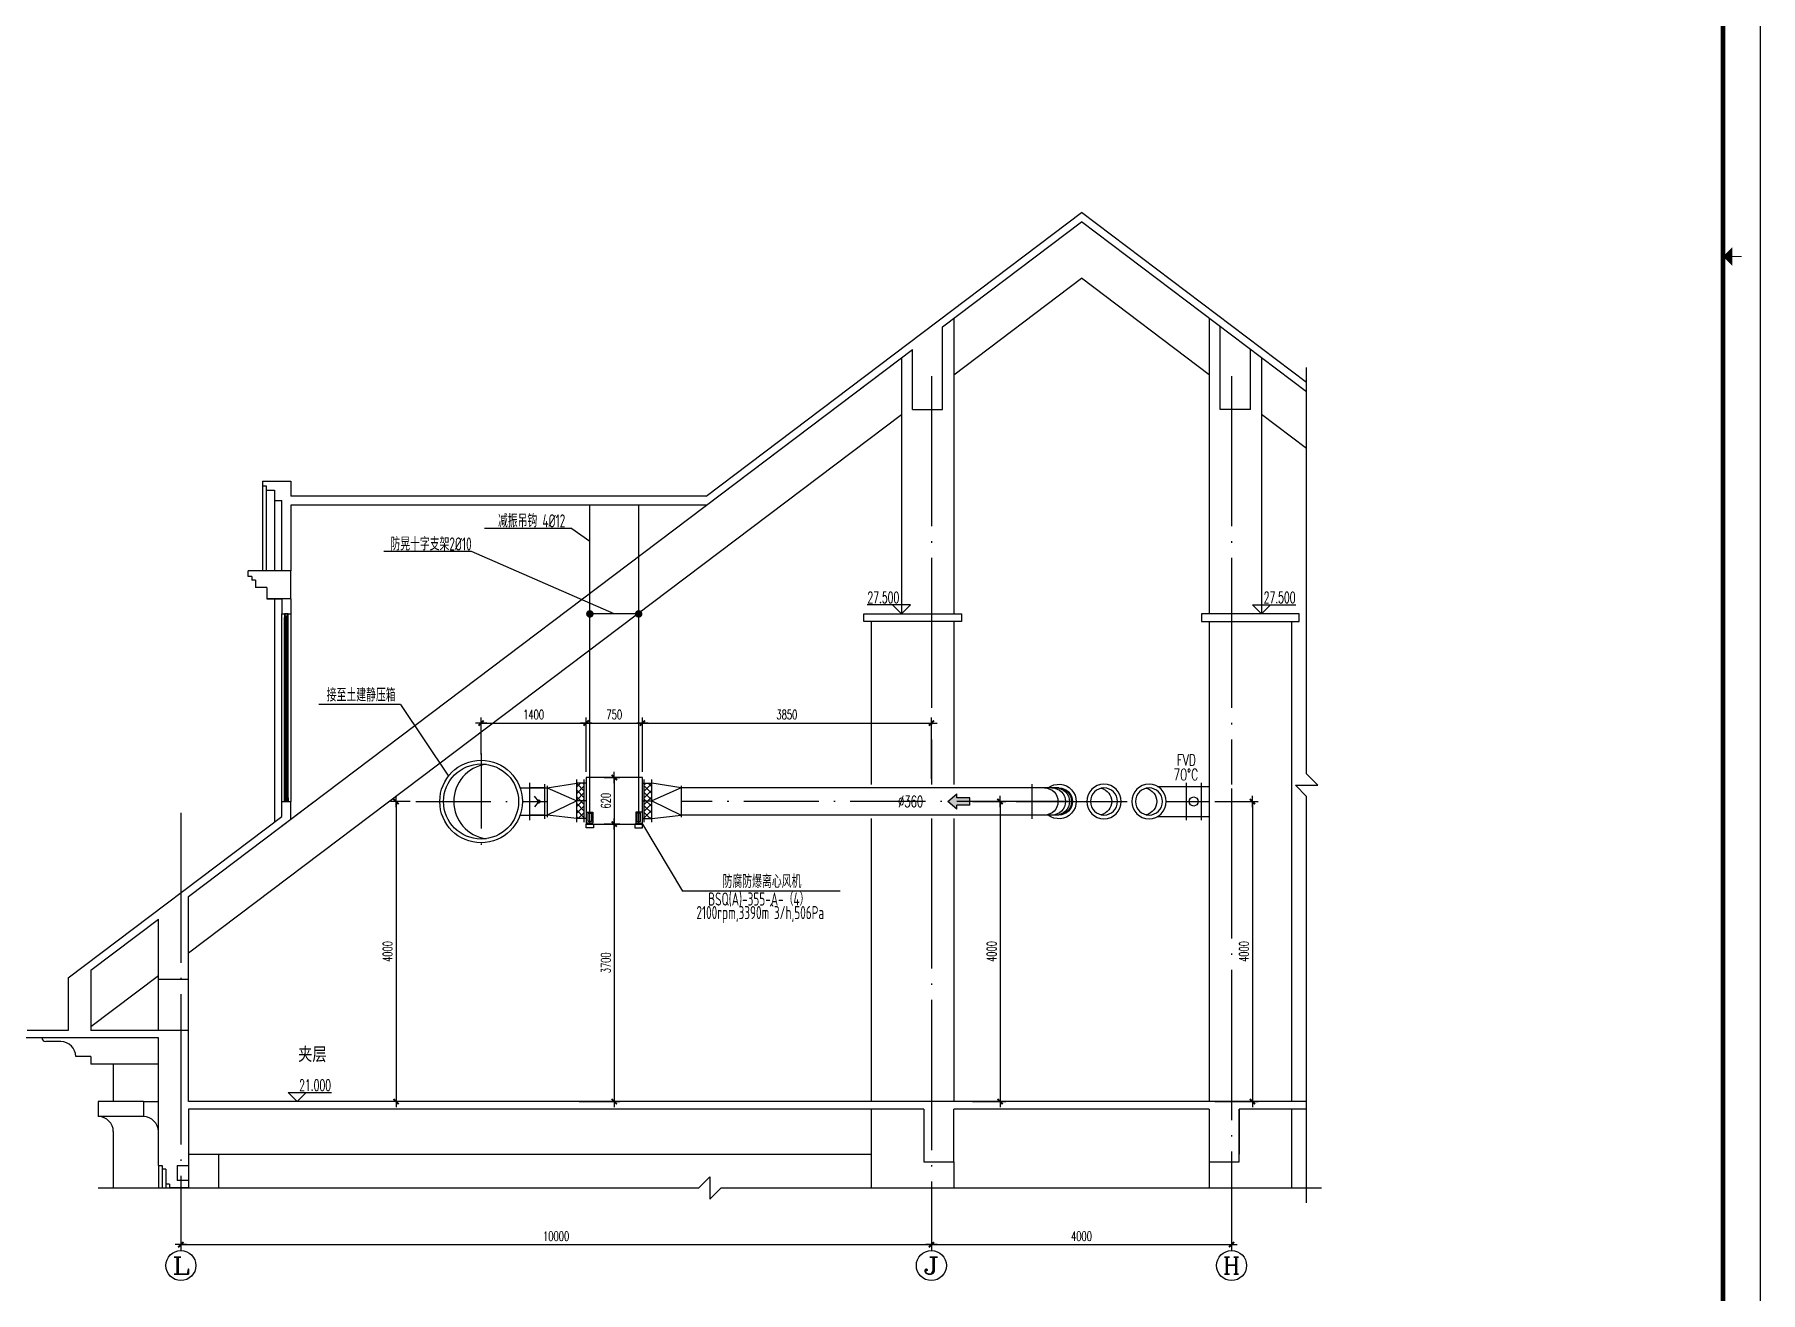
# Model space of a CAD drawing. Extents: x -345393 to -54719, y 203828 to 476815.
# Drawn here: x -127972 to -104975, y 221041 to 237806 of the extents above; entities that cross this region are included whole.
import ezdxf
from ezdxf.enums import TextEntityAlignment as Align

# ---------------------------------------------------------------- set-up
doc = ezdxf.new("R2010")
doc.units = 0
doc.header["$LTSCALE"] = 1000
doc.header["$MEASUREMENT"] = 0
doc.linetypes.add('CHENG_DOTE', pattern=[1.42, 1, -0.2, 0.02, -0.2])
doc.linetypes.add('DOTE', pattern=[2.42, 2, -0.2, 0.02, -0.2])
doc.layers.get('0').update_dxf_attribs({"color": 252, "linetype": 'CONTINUOUS'})
doc.layers.get('Defpoints').update_dxf_attribs({"color": 252, "linetype": 'CONTINUOUS'})
for name, color, linetype in [('A-卫生间', 252, 'CONTINUOUS'), ('A-墙线', 252, 'CONTINUOUS'), ('A-立面看线', 252, 'CONTINUOUS'), ('A-装饰构件', 252, 'CONTINUOUS'), ('AXIS', 252, 'CONTINUOUS'), ('AXIS_TEXT', 252, 'CONTINUOUS'), ('DOTE', 250, 'DOTE'), ('WALL', 252, 'CONTINUOUS'), ('WINDOW', 252, 'CONTINUOUS'), ('图框', 252, 'CONTINUOUS'), ('暖通-风-土建井道', 75, 'CONTINUOUS'), ('暖通-风-标注', 160, 'CONTINUOUS'), ('暖通-风-法兰', 2, 'CONTINUOUS'), ('暖通-风-管径', 201, 'CONTINUOUS'), ('暖通-风-设备', 40, 'CONTINUOUS'), ('暖通-风-说明', 3, 'CONTINUOUS'), ('暖通-风-轴线', 5, 'CHENG_DOTE'), ('暖通-风-阀门', 7, 'CONTINUOUS'), ('暖通-风-风管', 4, 'CONTINUOUS'), ('门窗', 252, 'CONTINUOUS')]:
    doc.layers.add(name, color=color, linetype=linetype)
doc.styles.add('_TCH_AXIS', font='COMPLEX', dxfattribs={"bigfont": 'GBCBIG'})
doc.styles.add('COMPLEX', font='COMPLEX')
doc.styles.add('HT', font='simhei.ttf')
doc.styles.add('HZ-ZGBZ', font='romanc.shx', dxfattribs={"width": 0.65, "bigfont": '0hztxt.shx'})
doc.styles.add('NT3', font='romans.shx', dxfattribs={"width": 0.65, "bigfont": 'hztxt.shx'})
doc.styles.add('NT4', font='tssdeng.shx', dxfattribs={"width": 0.65, "bigfont": 'tssdchn.shx'})
doc.dimstyles.new('暖-标注50', dxfattribs={"dimscale": 0.5, "dimtxt": 250, "dimasz": 1, "dimexe": 150, "dimexo": 150, "dimgap": 100, "dimtad": 1, "dimdec": 0, "dimdsep": 46, "dimtxsty": 'HZ-ZGBZ', "dimblk": '_DIMX', "dimcen": 0.09, "dimclrt": 7, "dimadec": 0, "dimazin": 0, "dimtfac": 1, "dimtdec": 0, "dimtix": 1, "dimtmove": 2, "dimatfit": 3, "dimldrblk": '_DIMX', "dimfxl": 0, "dimtolj": 1, "dimtzin": 0, "dimarcsym": 0})

# ---------------------------------------------------------------- blocks, each defined once
blk = doc.blocks.new('_DIMX')
blk.add_line((-150, 0), (150, 0))
at = {"const_width": 50}
blk.add_lwpolyline([(-70, -70), (70, 70)], dxfattribs=at)
blk = doc.blocks.new('*D544')
at = {"layer": 'Defpoints', "color": 0}
for p in [(-126022, 222435), (-116022, 222435), (-116022, 221679)]:
    blk.add_point(p, dxfattribs=at)
at = {"layer": '暖通-风-标注', "color": 0, "lineweight": -2}
for p, q in [((-126022, 222360), (-126022, 221604)), ((-116022, 222360), (-116022, 221604)), ((-126022, 221679), (-116023, 221679))]:
    blk.add_line(p, q, dxfattribs=at)
at = {"layer": '暖通-风-标注', "color": 0, "lineweight": -2, "xscale": 0.5, "yscale": 0.5, "zscale": 0.5, "rotation": 180}
blk.add_blockref('_DIMX', (-126022, 221679), dxfattribs=at)
at = {"layer": '暖通-风-标注', "color": 0, "lineweight": -2, "xscale": 0.5, "yscale": 0.5, "zscale": 0.5}
blk.add_blockref('_DIMX', (-116022, 221679), dxfattribs=at)
at = {"layer": '暖通-风-标注', "color": 7, "insert": (-121022, 221792), "char_height": 125, "attachment_point": 5, "style": 'HZ-ZGBZ'}
blk.add_mtext('\\A1;10000', dxfattribs=at)
blk = doc.blocks.new('*D545')
at = {"layer": 'Defpoints', "color": 0}
for p in [(-116022, 222435), (-112022, 222435), (-112022, 221679)]:
    blk.add_point(p, dxfattribs=at)
at = {"layer": '暖通-风-标注', "color": 0, "lineweight": -2}
for p, q in [((-116022, 222360), (-116022, 221604)), ((-112022, 222360), (-112022, 221604)), ((-116022, 221679), (-112023, 221679))]:
    blk.add_line(p, q, dxfattribs=at)
at = {"layer": '暖通-风-标注', "color": 0, "lineweight": -2, "xscale": 0.5, "yscale": 0.5, "zscale": 0.5, "rotation": 180}
blk.add_blockref('_DIMX', (-116022, 221679), dxfattribs=at)
at = {"layer": '暖通-风-标注', "color": 0, "lineweight": -2, "xscale": 0.5, "yscale": 0.5, "zscale": 0.5}
blk.add_blockref('_DIMX', (-112022, 221679), dxfattribs=at)
at = {"layer": '暖通-风-标注', "color": 7, "insert": (-114022, 221792), "char_height": 125, "attachment_point": 5, "style": 'HZ-ZGBZ'}
blk.add_mtext('\\A1;4000', dxfattribs=at)
blk = doc.blocks.new('JIANTOU')
blk.add_hatch(color=256).paths.add_polyline_path([(801, 325), (801, 650), (0, 0), (801, -650), (801, -325), (1927, -325), (1927, 325)])
for p, q in [((801, 650), (0, 0)), ((0, 0), (801, -650)), ((801, 650), (801, 325)), ((1927, 325), (801, 325)), ((1927, 325), (1927, -325)), ((1927, -325), (801, -325)), ((801, -325), (801, -650))]:
    blk.add_line(p, q)
blk = doc.blocks.new('*D546')
at = {"layer": 'Defpoints', "color": 0}
for p in [(-115551, 227585), (-115551, 223585), (-115107, 223585)]:
    blk.add_point(p, dxfattribs=at)
at = {"layer": '暖通-风-标注', "color": 0, "lineweight": -2}
for p, q in [((-115476, 227585), (-115032, 227585)), ((-115107, 227584), (-115107, 223585)), ((-115476, 223585), (-115032, 223585))]:
    blk.add_line(p, q, dxfattribs=at)
at = {"layer": '暖通-风-标注', "color": 0, "lineweight": -2, "xscale": 0.5, "yscale": 0.5, "zscale": 0.5}
for p, rotation in [((-115107, 227585), 90), ((-115107, 223585), 270)]:
    blk.add_blockref('_DIMX', p, dxfattribs=dict(at, rotation=rotation))
at = {"layer": '暖通-风-标注', "color": 7, "insert": (-115219, 225585), "char_height": 125, "attachment_point": 5, "rotation": 90, "style": 'HZ-ZGBZ'}
blk.add_mtext('\\A1;4000', dxfattribs=at)
blk = doc.blocks.new('A$C36535B0F')
at = {"layer": '暖通-风-法兰'}
blk.add_circle((0, 0), 230, dxfattribs=at)
blk.add_arc((77, 0), 180, 102.2724, 257.7276, dxfattribs=at)
at = {"layer": '暖通-风-风管'}
blk.add_circle((0, 0), 180, dxfattribs=at)
blk = doc.blocks.new('*U539', base_point=(575881, 135884))
for p, q in [((575781, 136064), (575781, 135704)), ((575781, 136064), (575981, 136064)), ((575861, 135884), (575917, 135956)), ((575981, 136064), (575981, 135704)), ((575781, 135704), (575981, 135704)), ((575861, 135884), (575917, 135812))]:
    blk.add_line(p, q)
at = {"layer": '暖通-风-法兰'}
for p, q in [((575781, 136114), (575781, 135654)), ((575981, 136114), (575981, 135654))]:
    blk.add_line(p, q, dxfattribs=at)
blk = doc.blocks.new('*U540', base_point=(575881, 135884))
at = {"layer": '暖通-风-阀门', "const_width": 27.2}
blk.add_lwpolyline([(575887, 135884, 1), (575914, 135884, 1)], format="xyb", close=True, dxfattribs=at)
at = {"layer": '暖通-风-阀门', "rotation": 180}
blk.add_blockref('*U539', (575881, 135884), dxfattribs=at)
blk = doc.blocks.new('A$C22982464')
at = {"layer": '暖通-风-法兰'}
blk.add_line((0, 230), (0, -230), dxfattribs=at)
blk.add_arc((-360, 0), 230, 51.5, 308.5, dxfattribs=at)
at = {"layer": '暖通-风-轴线'}
blk.add_line((-540, 0), (0, 0), dxfattribs=at)
at = {"layer": '暖通-风-风管'}
for p, q in [((-360, 180), (0, 180)), ((-360, -180), (0, -180))]:
    blk.add_line(p, q, dxfattribs=at)
blk.add_arc((-360, 0), 180, 90, 270, dxfattribs=at)
at = {"layer": '暖通-风-风管', "color": 95}
for centre in [(-348, 0), (-321, 0), (-267, 0), (-167, 0)]:
    blk.add_arc(centre, 180, 90, 270, dxfattribs=at)
blk = doc.blocks.new('*U541', base_point=(584559, 134684))
for p, q in [((584459, 134884), (584659, 134884)), ((584459, 134884), (584459, 134484)), ((584659, 134884), (584659, 134484)), ((584459, 134684), (584659, 134684)), ((584459, 134484), (584659, 134484))]:
    blk.add_line(p, q)
at = {"layer": '暖通-风-法兰'}
for p, q in [((584459, 134934), (584459, 134434)), ((584659, 134934), (584659, 134434))]:
    blk.add_line(p, q, dxfattribs=at)
blk = doc.blocks.new('*U542', base_point=(584559, 134684))
at = {"layer": '暖通-风-阀门'}
blk.add_circle((584559, 134684), 60, dxfattribs=at)
blk.add_blockref('*U541', (584559, 134684), dxfattribs=at)
blk = doc.blocks.new('*D547')
at = {"layer": 'Defpoints', "color": 0}
for p in [(-112322, 227585), (-112322, 223585), (-111744, 223585)]:
    blk.add_point(p, dxfattribs=at)
at = {"layer": '暖通-风-标注', "color": 0, "lineweight": -2}
for p, q in [((-112247, 227585), (-111669, 227585)), ((-111744, 227584), (-111744, 223585)), ((-112247, 223585), (-111669, 223585))]:
    blk.add_line(p, q, dxfattribs=at)
at = {"layer": '暖通-风-标注', "color": 0, "lineweight": -2, "xscale": 0.5, "yscale": 0.5, "zscale": 0.5}
for p, rotation in [((-111744, 227585), 90), ((-111744, 223585), 270)]:
    blk.add_blockref('_DIMX', p, dxfattribs=dict(at, rotation=rotation))
at = {"layer": '暖通-风-标注', "color": 7, "insert": (-111857, 225585), "char_height": 125, "attachment_point": 5, "rotation": 90, "style": 'HZ-ZGBZ'}
blk.add_mtext('\\A1;4000', dxfattribs=at)
blk = doc.blocks.new('*D548')
at = {"layer": 'Defpoints', "color": 0}
for p in [(-122893, 227585), (-123154, 223585), (-122699, 223585)]:
    blk.add_point(p, dxfattribs=at)
at = {"layer": '暖通-风-标注', "color": 0, "lineweight": -2}
for p, q in [((-122968, 227585), (-123229, 227585)), ((-123154, 227584), (-123154, 223585)), ((-122774, 223585), (-123229, 223585))]:
    blk.add_line(p, q, dxfattribs=at)
at = {"layer": '暖通-风-标注', "color": 0, "lineweight": -2, "xscale": 0.5, "yscale": 0.5, "zscale": 0.5}
for p, rotation in [((-123154, 227585), 90), ((-123154, 223585), 270)]:
    blk.add_blockref('_DIMX', p, dxfattribs=dict(at, rotation=rotation))
at = {"layer": '暖通-风-标注', "color": 7, "insert": (-123267, 225585), "char_height": 125, "attachment_point": 5, "rotation": 90, "style": 'HZ-ZGBZ'}
blk.add_mtext('\\A1;4000', dxfattribs=at)
blk = doc.blocks.new('_AXISO')
blk.add_circle((0, 0), 0.5)
at = {"layer": 'AXIS_TEXT', "style": 'COMPLEX', "width": 1.041667}
blk.add_attdef('A', text='', height=0.56, dxfattribs=at).set_placement((-0.25, -0.28), (0.25, -0.28), align=Align.FIT)
blk = doc.blocks.new('*D643')
at = {"layer": 'Defpoints', "color": 0}
for p in [(-120622, 228630), (-122022, 228135), (-120622, 227905)]:
    blk.add_point(p, dxfattribs=at)
at = {"layer": '暖通-风-标注', "color": 0, "linetype": 'Continuous', "lineweight": -2}
for p, q in [((-122022, 228210), (-122022, 228705)), ((-122022, 228630), (-120623, 228630)), ((-120622, 227980), (-120622, 228705))]:
    blk.add_line(p, q, dxfattribs=at)
at = {"layer": '暖通-风-标注', "color": 0, "lineweight": -2, "xscale": 0.5, "yscale": 0.5, "zscale": 0.5, "rotation": 180}
blk.add_blockref('_DIMX', (-122022, 228630), dxfattribs=at)
at = {"layer": '暖通-风-标注', "color": 0, "lineweight": -2, "xscale": 0.5, "yscale": 0.5, "zscale": 0.5}
blk.add_blockref('_DIMX', (-120622, 228630), dxfattribs=at)
at = {"layer": '暖通-风-标注', "color": 7, "insert": (-121322, 228743), "char_height": 125, "attachment_point": 5, "style": 'HZ-ZGBZ'}
blk.add_mtext('\\A1;1400', dxfattribs=at)
blk = doc.blocks.new('*D644')
at = {"layer": 'Defpoints', "color": 0}
for p in [(-119872, 228630), (-120622, 227905), (-119872, 227905)]:
    blk.add_point(p, dxfattribs=at)
at = {"layer": '暖通-风-标注', "color": 0, "linetype": 'Continuous', "lineweight": -2}
for p, q in [((-120622, 227980), (-120622, 228705)), ((-120622, 228630), (-119873, 228630)), ((-119872, 227980), (-119872, 228705))]:
    blk.add_line(p, q, dxfattribs=at)
at = {"layer": '暖通-风-标注', "color": 0, "lineweight": -2, "xscale": 0.5, "yscale": 0.5, "zscale": 0.5, "rotation": 180}
blk.add_blockref('_DIMX', (-120622, 228630), dxfattribs=at)
at = {"layer": '暖通-风-标注', "color": 0, "lineweight": -2, "xscale": 0.5, "yscale": 0.5, "zscale": 0.5}
blk.add_blockref('_DIMX', (-119872, 228630), dxfattribs=at)
at = {"layer": '暖通-风-标注', "color": 7, "insert": (-120247, 228743), "char_height": 125, "attachment_point": 5, "style": 'HZ-ZGBZ'}
blk.add_mtext('\\A1;750', dxfattribs=at)
blk = doc.blocks.new('*D645')
at = {"layer": 'Defpoints', "color": 0}
for p in [(-116022, 228630), (-119872, 227905), (-116022, 227810)]:
    blk.add_point(p, dxfattribs=at)
at = {"layer": '暖通-风-标注', "color": 0, "linetype": 'Continuous', "lineweight": -2}
for p, q in [((-119872, 227980), (-119872, 228705)), ((-119872, 228630), (-116023, 228630)), ((-116022, 227885), (-116022, 228705))]:
    blk.add_line(p, q, dxfattribs=at)
at = {"layer": '暖通-风-标注', "color": 0, "lineweight": -2, "xscale": 0.5, "yscale": 0.5, "zscale": 0.5, "rotation": 180}
blk.add_blockref('_DIMX', (-119872, 228630), dxfattribs=at)
at = {"layer": '暖通-风-标注', "color": 0, "lineweight": -2, "xscale": 0.5, "yscale": 0.5, "zscale": 0.5}
blk.add_blockref('_DIMX', (-116022, 228630), dxfattribs=at)
at = {"layer": '暖通-风-标注', "color": 7, "insert": (-117947, 228743), "char_height": 125, "attachment_point": 5, "style": 'HZ-ZGBZ'}
blk.add_mtext('\\A1;3850', dxfattribs=at)
blk = doc.blocks.new('*D646')
at = {"layer": 'Defpoints', "color": 0}
for p in [(-120457, 227905), (-120457, 227285), (-120247, 227285)]:
    blk.add_point(p, dxfattribs=at)
at = {"layer": '暖通-风-标注', "color": 0, "linetype": 'Continuous', "lineweight": -2}
for p, q in [((-120382, 227905), (-120172, 227905)), ((-120247, 227904), (-120247, 227285)), ((-120382, 227285), (-120172, 227285))]:
    blk.add_line(p, q, dxfattribs=at)
at = {"layer": '暖通-风-标注', "color": 0, "lineweight": -2, "xscale": 0.5, "yscale": 0.5, "zscale": 0.5}
for p, rotation in [((-120247, 227905), 90), ((-120247, 227285), 270)]:
    blk.add_blockref('_DIMX', p, dxfattribs=dict(at, rotation=rotation))
at = {"layer": '暖通-风-标注', "color": 7, "insert": (-120360, 227595), "char_height": 125, "attachment_point": 5, "rotation": 90, "style": 'HZ-ZGBZ'}
blk.add_mtext('\\A1;620', dxfattribs=at)
blk = doc.blocks.new('*D647')
at = {"layer": 'Defpoints', "color": 0}
for p in [(-120457, 227285), (-120788, 223585), (-120247, 223585)]:
    blk.add_point(p, dxfattribs=at)
at = {"layer": '暖通-风-标注', "color": 0, "linetype": 'Continuous', "lineweight": -2}
for p, q in [((-120382, 227285), (-120172, 227285)), ((-120247, 227284), (-120247, 223585)), ((-120713, 223585), (-120172, 223585))]:
    blk.add_line(p, q, dxfattribs=at)
at = {"layer": '暖通-风-标注', "color": 0, "lineweight": -2, "xscale": 0.5, "yscale": 0.5, "zscale": 0.5}
for p, rotation in [((-120247, 227285), 90), ((-120247, 223585), 270)]:
    blk.add_blockref('_DIMX', p, dxfattribs=dict(at, rotation=rotation))
at = {"layer": '暖通-风-标注', "color": 7, "insert": (-120360, 225435), "char_height": 125, "attachment_point": 5, "rotation": 90, "style": 'HZ-ZGBZ'}
blk.add_mtext('\\A1;3700', dxfattribs=at)

msp = doc.modelspace()

# ---------------------------------------------------------------- hatches: boundary and pattern name
at = {"layer": '暖通-风-土建井道'}
h = msp.add_hatch(dxfattribs=at)
h.set_pattern_fill('ANSI37', color=256, scale=500, angle=90, style=0)
h.set_pattern_definition([(135, (-2482286.15, -7576.296), (-44.1941738, -44.1941738), []), (225, (-2482286.15, -7576.296), (44.1941738, -44.1941738), [])])
h.paths.add_polyline_path([(-120747.10497, 227829.70098), (-120647.10497, 227829.70098), (-120647.10497, 227594.70098), (-120747.10497, 227594.70098)])
h.paths.add_polyline_path([(-120647.10497, 227359.70098), (-120747.10497, 227359.70098), (-120747.10497, 227594.70098), (-120647.10497, 227594.70098)])
h = msp.add_hatch(dxfattribs=at)
h.set_pattern_fill('ANSI37', color=256, scale=500, angle=90, style=0)
h.set_pattern_definition([(45, (2241791.94, -7576.296), (44.1941738, -44.1941738), []), (315, (2241791.94, -7576.296), (-44.1941738, -44.1941738), [])])
h.paths.add_polyline_path([(-119747.10497, 227829.70098), (-119847.10497, 227829.70098), (-119847.10497, 227594.70098), (-119747.10497, 227594.70098)])
h.paths.add_polyline_path([(-119847.10497, 227359.70098), (-119747.10497, 227359.70098), (-119747.10497, 227594.70098), (-119847.10497, 227594.70098)])

# ---------------------------------------------------------------- linework, layer by layer
at = {"layer": 'A-卫生间'}
for p, q in [((-115722.11485, 233272.9151), (-114022.11144, 234557.36213)), ((-112322.10802, 233272.9151), (-114022.11144, 234557.36213)), ((-115722.11485, 234024.91983), (-115722.11485, 230084.70098)), ((-112322.10802, 234024.91983), (-112322.10802, 230084.70098)), ((-116422.11485, 233496.03094), (-116422.11485, 230084.70098)), ((-111622.10802, 233496.03094), (-111622.10802, 230084.70098)), ((-125922.10497, 225566.2559), (-116422.11485, 232744.02622)), ((-111022.10497, 232290.69058), (-111622.10802, 232744.02622)), ((-124773.8608, 227185.82547), (-124245.93733, 227584.70098)), ((-127222.11144, 224584.02879), (-126322.10334, 225264.03491)), ((-112322.10802, 223484.70098), (-112322.10802, 222784.70098)), ((-111922.10802, 223484.70098), (-111922.10802, 222884.70098)), ((-125922.10497, 222884.70098), (-116822.11485, 222884.70098)), ((-125522.10783, 222884.70098), (-125522.10783, 222434.70098)), ((-115722.11485, 222784.70098), (-115722.11485, 222434.70098)), ((-112322.10802, 222784.70098), (-112322.10802, 222434.70098))]:
    msp.add_line(p, q, dxfattribs=at)
msp.add_lwpolyline([(-112322.10802, 222784.70098), (-111922.10802, 222784.70098), (-111922.10802, 223484.70098)], dxfattribs=at)
at = {"layer": 'A-墙线'}
for p, q in [((-116822.11485, 229984.70098), (-116822.11485, 227809.70098)), ((-115722.11485, 229984.70098), (-115722.11485, 227809.70098)), ((-112322.0951, 229984.70098), (-112322.0951, 223584.70098)), ((-111222.0951, 229984.70098), (-111222.0951, 223584.70098)), ((-116822.11485, 227359.70098), (-116822.11485, 223584.70098)), ((-115722.11485, 227359.70098), (-115722.11485, 223584.70098)), ((-116822.11485, 223484.70098), (-116822.11485, 222434.70098)), ((-111222.0951, 223484.70098), (-111222.0951, 222434.70098))]:
    msp.add_line(p, q, dxfattribs=at)
for points in [[(-116922.11485, 230084.70098), (-115622.11485, 230084.70098), (-115622.11485, 229984.70098), (-116922.11485, 229984.70098)], [(-111122.0951, 230084.70098), (-112422.0951, 230084.70098), (-112422.0951, 229984.70098), (-111122.0951, 229984.70098)]]:
    msp.add_lwpolyline(points, close=True, dxfattribs=at)
msp.add_lwpolyline([(-116122.11485, 223484.70098), (-116122.11485, 222784.70098), (-115722.11485, 222784.70098), (-115722.11485, 223484.70098)], dxfattribs=at)
at = {"layer": 'A-立面看线'}
for p, q in [((-124935.80535, 231793.49721), (-124935.80542, 230660.13898)), ((-124885.80535, 231731.75102), (-124885.80542, 230660.13898)), ((-124775.80535, 231596.64726), (-124775.80541, 230660.13897)), ((-124775.80541, 230285.13914), (-124775.80596, 227309.68734)), ((-124675.8053, 227585.13888), (-124675.8053, 230085.13888)), ((-124555.8053, 230085.13888), (-124555.8053, 227585.13888)), ((-126922.10497, 224084.70098), (-126922.10497, 223584.70098)), ((-126522.10497, 223584.70098), (-127122.10497, 223584.70098)), ((-127122.10497, 223584.70098), (-127122.10497, 223384.70098)), ((-126522.10497, 223384.70098), (-127122.10497, 223384.70098)), ((-126922.10497, 223184.70098), (-126922.10497, 222434.70098))]:
    msp.add_line(p, q, dxfattribs=at)
msp.add_arc((-127122.10497, 223184.70098), 200, 0, 90, dxfattribs=at)
at = {"layer": 'A-装饰构件'}
for p, q in [((-127622.10497, 224384.70098), (-127822.10563, 224384.70098)), ((-127222.10497, 224184.70098), (-127422.10497, 224184.70098)), ((-127222.10497, 224184.70098), (-127222.10497, 224084.70098)), ((-126322.10334, 224084.70098), (-127222.10497, 224084.70098)), ((-126522.10497, 223584.70098), (-126522.10497, 223384.70098)), ((-126522.10497, 223584.70098), (-126322.10497, 223584.70098)), ((-126322.10497, 222734.70098), (-126322.10497, 222434.70098)), ((-126272.10497, 222684.70098), (-126272.10497, 222434.70098)), ((-126222.10497, 222484.70098), (-126222.10497, 222434.70098))]:
    msp.add_line(p, q, dxfattribs=at)
for centre, radius, start, end in [((-127822.10497, 224434.70098), 50, 180, 270), ((-127622.10497, 224184.70098), 200, 0, 90), ((-126522.10497, 223184.70098), 200, 0, 90)]:
    msp.add_arc(centre, radius, start, end, dxfattribs=at)
at = {"layer": 'AXIS'}
for p, q in [((-126022.10497, 222434.70098), (-126022.10497, 221600.80605)), ((-116022.10497, 222434.70098), (-116022.10497, 221600.80605)), ((-112022.10497, 222434.70098), (-112022.10497, 221600.80605))]:
    msp.add_line(p, q, dxfattribs=at)
at = {"layer": 'DOTE'}
for p, q in [((-116022.10497, 233252.15836), (-116022.10497, 227809.70098)), ((-112022.10497, 233252.15836), (-112022.10497, 227809.70098)), ((-112022.10497, 227759.70098), (-112022.10497, 222434.70098)), ((-126022.10497, 227435.19949), (-126022.10497, 222434.70098)), ((-116022.10497, 227359.70098), (-116022.10497, 222434.70098))]:
    msp.add_line(p, q, dxfattribs=at)
at = {"layer": 'WALL'}
for p, q in [((-119023.84632, 231655.6124), (-114022.11144, 235434.70098)), ((-115872.11485, 233911.5865), (-114022.11144, 235309.36685)), ((-111022.10497, 233168.02943), (-114022.11144, 235434.70098)), ((-111022.10497, 233042.6953), (-114022.11144, 235309.36685)), ((-115872.11485, 232809.36428), (-115872.11485, 233911.5865)), ((-112172.10802, 232809.36428), (-112172.10802, 233911.5865)), ((-125922.10497, 226318.26063), (-116422.11485, 233496.03094)), ((-119016.78645, 231535.6124), (-116272.11485, 233609.36428)), ((-116272.11485, 232809.36428), (-116272.11485, 233609.36428)), ((-111772.10802, 232809.36428), (-111772.10802, 233609.36428)), ((-116272.11485, 232809.36428), (-115872.11485, 232809.36428)), ((-111772.10802, 232809.36428), (-112172.10802, 232809.36428)), ((-124935.80535, 231855.6124), (-124935.80535, 231793.49721)), ((-124935.80535, 231855.6124), (-124555.8053, 231855.6124)), ((-124555.8053, 231855.6124), (-124555.8053, 231655.6124)), ((-124935.80535, 231793.49721), (-124885.80535, 231793.49721)), ((-124885.80535, 231793.49721), (-124885.80535, 231731.75102)), ((-124885.80535, 231731.75102), (-124775.80535, 231731.75102)), ((-124775.80535, 231731.75102), (-124775.80535, 231596.64726)), ((-124775.80535, 231596.64726), (-124675.8053, 231596.64726)), ((-124675.8053, 230660.13896), (-124675.8053, 231596.64726)), ((-119023.84632, 231655.6124), (-124555.8053, 231655.6124)), ((-124555.8053, 231535.6124), (-124555.8053, 230660.13896)), ((-119016.78645, 231535.6124), (-124555.8053, 231535.6124)), ((-125125.80535, 230585.13899), (-125125.80535, 230660.13899)), ((-124555.8053, 230660.13896), (-125125.80535, 230660.13899)), ((-125075.80535, 230585.13899), (-125125.80535, 230585.13899)), ((-125075.80535, 230585.13899), (-125075.80536, 230535.13899)), ((-125025.80536, 230535.13899), (-125075.80536, 230535.13899)), ((-125025.80536, 230535.13899), (-125025.80538, 230435.13899)), ((-124875.80538, 230435.13898), (-125025.80538, 230435.13899)), ((-124875.80538, 230435.13898), (-124875.80541, 230285.13915)), ((-124555.8053, 230285.13911), (-124555.8053, 230660.13896)), ((-124875.80539, 230395.16869), (-124875.80541, 230285.1388)), ((-124555.8053, 230285.13911), (-124875.80541, 230285.13915)), ((-124875.80541, 230285.1388), (-124675.8053, 230285.1388)), ((-124675.8053, 230285.1388), (-124675.8053, 230085.13888)), ((-124555.8053, 230285.13911), (-124555.8053, 230085.13888)), ((-124675.8053, 230085.13888), (-124555.8053, 230085.13888)), ((-124675.8053, 227385.24339), (-124675.8053, 227585.13888)), ((-124675.8053, 227585.13888), (-124555.8053, 227585.13888)), ((-124555.8053, 227350.57594), (-124555.8053, 227585.13888)), ((-127522.11144, 225234.70098), (-124675.8053, 227385.24339)), ((-125922.10497, 223584.70098), (-125922.10497, 226318.26063)), ((-127222.11144, 225336.03352), (-126322.10334, 226016.03964)), ((-126322.10334, 224534.70098), (-126322.10334, 226016.03964)), ((-127522.11144, 225234.70098), (-127522.11144, 224534.70098)), ((-127222.11144, 225336.03352), (-127222.11144, 224534.70098)), ((-126322.10334, 225216.03964), (-125922.10497, 225216.03964)), ((-127522.11144, 224534.70098), (-128072.10497, 224534.70098)), ((-125922.10497, 224534.70098), (-127222.11144, 224534.70098)), ((-126322.10334, 224434.70098), (-128172.10497, 224434.70098)), ((-126322.10497, 222734.70098), (-126322.10334, 224434.70098)), ((-111022.10497, 223584.70098), (-125922.10497, 223584.70098)), ((-116122.11485, 223484.70098), (-125922.1064, 223484.70098)), ((-125922.10497, 223484.70098), (-125922.10497, 222434.70098)), ((-112322.10802, 223484.70098), (-115722.11485, 223484.70098)), ((-111022.10497, 223484.70098), (-111922.10802, 223484.70098)), ((-126322.10497, 222734.70098), (-126272.10497, 222734.70098)), ((-126272.10497, 222734.70098), (-126272.10497, 222684.70098)), ((-126222.10497, 222684.70098), (-126272.10497, 222684.70098)), ((-126222.10497, 222684.70098), (-126222.10497, 222484.70098)), ((-126072.10497, 222734.70098), (-126072.10497, 222534.70098)), ((-126072.10497, 222734.70098), (-125922.10497, 222734.70098)), ((-126172.10497, 222484.70098), (-126222.10497, 222484.70098)), ((-126172.10497, 222484.70098), (-126172.10497, 222434.70098)), ((-125922.10497, 222434.70098), (-126172.10497, 222434.70098)), ((-125922.10497, 222534.70098), (-126072.10497, 222534.70098))]:
    msp.add_line(p, q, dxfattribs=at)
at = {"layer": 'WINDOW'}
for p, q in [((-124640.8053, 230085.13888), (-124640.8053, 230035.13888)), ((-124590.8053, 230085.13888), (-124640.8053, 230085.13888)), ((-124640.8053, 230035.13888), (-124623.3053, 230035.13888)), ((-124640.80529, 227635.13888), (-124640.8053, 230035.13888)), ((-124636.8053, 230081.13888), (-124636.8053, 230039.13888)), ((-124594.8053, 230081.13888), (-124636.8053, 230081.13888)), ((-124636.8053, 230039.13888), (-124627.3053, 230039.13888)), ((-124627.3053, 230059.13888), (-124604.3053, 230059.13888)), ((-124627.3053, 230039.13888), (-124627.3053, 230059.13888)), ((-124623.3053, 230055.13888), (-124608.3053, 230055.13888)), ((-124623.3053, 230035.13888), (-124623.3053, 230055.13888)), ((-124608.3053, 230055.13888), (-124608.3053, 230035.13888)), ((-124608.3053, 230035.13888), (-124590.8053, 230035.13888)), ((-124604.3053, 230059.13888), (-124604.3053, 230039.13888)), ((-124604.3053, 230039.13888), (-124594.8053, 230039.13888)), ((-124594.8053, 230039.13888), (-124594.8053, 230081.13888)), ((-124590.80531, 227635.13888), (-124590.8053, 230035.13888)), ((-124590.8053, 230035.13888), (-124590.8053, 230085.13888)), ((-124640.8053, 227635.13888), (-124623.3053, 227635.13888)), ((-124640.8053, 227585.13888), (-124640.8053, 227635.13888)), ((-124590.8053, 227585.13888), (-124640.8053, 227585.13888)), ((-124636.8053, 227631.13888), (-124627.3053, 227631.13888)), ((-124636.8053, 227589.13888), (-124636.8053, 227631.13888)), ((-124594.8053, 227589.13888), (-124636.8053, 227589.13888)), ((-124627.3053, 227631.13888), (-124627.3053, 227611.13888)), ((-124627.3053, 227611.13888), (-124604.3053, 227611.13888)), ((-124623.3053, 227635.13888), (-124623.3053, 227615.13888)), ((-124623.3053, 227615.13888), (-124608.3053, 227615.13888)), ((-124608.3053, 227635.13888), (-124590.8053, 227635.13888)), ((-124608.3053, 227615.13888), (-124608.3053, 227635.13888)), ((-124604.3053, 227631.13888), (-124594.8053, 227631.13888)), ((-124604.3053, 227611.13888), (-124604.3053, 227631.13888)), ((-124594.8053, 227631.13888), (-124594.8053, 227589.13888)), ((-124590.8053, 227635.13888), (-124590.8053, 227585.13888))]:
    msp.add_line(p, q, dxfattribs=at)
at = {"layer": '图框'}
msp.add_line((-104974.73162, 213822.36281), (-104974.73162, 255872.36281), dxfattribs=at)
at = {"layer": '图框', "const_width": 60}
msp.add_lwpolyline([(-105474.73162, 214322.36281), (-105474.73162, 254622.36281), (-134174.73162, 254622.36281), (-134174.73162, 214322.36281)], close=True, dxfattribs=at)
at = {"layer": '图框', "const_width": 15}
msp.add_lwpolyline([(-105349.73162, 234847.36281), (-105224.73162, 234847.36281)], dxfattribs=at)
at = {"layer": '图框'}
msp.add_solid([(-105349.73162, 234972.36281), (-105349.73162, 234722.36281), (-105474.73162, 234847.36281)], dxfattribs=at)
at = {"layer": '暖通-风-标注'}
for p, q in [((-120572.10497, 227284.70098), (-120572.10497, 231535.6124)), ((-119922.10497, 227284.70098), (-119922.10497, 231535.6124)), ((-119922.10497, 230084.70098), (-120572.10497, 230084.70098)), ((-114893.28762, 227584.70098), (-113413.79055, 227584.70098))]:
    msp.add_line(p, q, dxfattribs=at)
for points in [[(-111022.10497, 222234.70098), (-111022.10497, 227651.3652), (-111172.08232, 227801.34255), (-110872.12762, 227801.38785), (-111022.10497, 227951.3652), (-111022.10497, 233368.02943)], [(-120609.60497, 227444.70098), (-120534.60497, 227444.70098), (-120534.60497, 227294.70098), (-120609.60497, 227294.70098)], [(-119884.60497, 227444.70098), (-119959.60497, 227444.70098), (-119959.60497, 227294.70098), (-119884.60497, 227294.70098)], [(-127122.10497, 222434.70098), (-119122.10497, 222434.70098), (-118972.12762, 222584.67832), (-118972.08232, 222284.72363), (-118822.10497, 222434.70098), (-110822.10497, 222434.70098)]]:
    msp.add_lwpolyline(points, dxfattribs=at)
at = {"layer": '暖通-风-标注', "const_width": 50}
for points in [[(-120597.10497, 230084.70098, 1), (-120547.10497, 230084.70098, 1)], [(-119947.10497, 230084.70098, 1), (-119897.10497, 230084.70098, 1)]]:
    msp.add_lwpolyline(points, format="xyb", close=True, dxfattribs=at)
at = {"layer": '暖通-风-标注'}
for points in [[(-120522.10497, 227234.70098), (-120622.10497, 227234.70098), (-120622.10497, 227284.70098), (-120522.10497, 227284.70098)], [(-120549.60497, 227317.20098), (-120594.60497, 227317.20098), (-120594.60497, 227429.70098), (-120549.60497, 227429.70098)], [(-119972.10497, 227234.70098), (-119872.10497, 227234.70098), (-119872.10497, 227284.70098), (-119972.10497, 227284.70098)], [(-119944.60497, 227317.20098), (-119899.60497, 227317.20098), (-119899.60497, 227429.70098), (-119944.60497, 227429.70098)]]:
    msp.add_lwpolyline(points, close=True, dxfattribs=at)
at = {"layer": '暖通-风-法兰'}
for p, q in [((-121373.31977, 227334.70098), (-121373.31977, 227834.70098)), ((-121139.26306, 227794.70098), (-121139.26306, 227374.70098)), ((-121139.26306, 227764.70098), (-120747.10497, 227594.70098)), ((-120747.10497, 227309.70098), (-120747.10497, 227879.70098)), ((-120647.10497, 227309.70098), (-120647.10497, 227879.70098)), ((-119847.10497, 227309.70098), (-119847.10497, 227879.70098)), ((-119747.10497, 227309.70098), (-119747.10497, 227879.70098)), ((-119354.94689, 227764.70098), (-119747.10497, 227594.70098)), ((-119354.94689, 227794.70098), (-119354.94689, 227374.70098)), ((-120747.10497, 227594.70098), (-121139.26306, 227404.70098)), ((-119747.10497, 227594.70098), (-119354.94689, 227404.70098))]:
    msp.add_line(p, q, dxfattribs=at)
msp.add_circle((-122022.10497, 227584.70098), 550, dxfattribs=at)
msp.add_arc((-121886.53133, 227584.70098), 500, 97.791792365, 262.208207635, dxfattribs=at)
at = {"layer": '暖通-风-设备'}
msp.add_lwpolyline([(-119872.10497, 227284.70098), (-119872.10497, 227904.70098), (-120622.10497, 227904.70098), (-120622.10497, 227284.70098)], close=True, dxfattribs=at)
at = {"layer": '暖通-风-说明'}
for p, q in [((-120811.02475, 231222.98402), (-121976.45197, 231222.98402)), ((-120811.02475, 231222.98402), (-120572.10497, 231055.39064)), ((-122151.16332, 230915.36539), (-123316.59054, 230915.36539)), ((-120247.10497, 230084.70098), (-122151.16332, 230915.36539)), ((-116302.10192, 230204.70098), (-116878.46823, 230204.70098)), ((-116422.10192, 230084.70098), (-116542.10192, 230204.70098)), ((-116422.10192, 230084.70098), (-116302.10192, 230204.70098)), ((-111622.10802, 230084.70098), (-111742.10802, 230204.70098)), ((-111742.10802, 230204.70098), (-111165.74172, 230204.70098)), ((-111622.10802, 230084.70098), (-111502.10802, 230204.70098)), ((-123096.00995, 228875.53577), (-124182.49253, 228875.53577)), ((-123096.00995, 228875.53577), (-122455.31351, 227923.56727)), ((-119872.10497, 227284.70098), (-119336.67964, 226390.54796)), ((-117238.00843, 226390.54796), (-119336.67964, 226390.54796)), ((-124473.04292, 223584.70098), (-124593.04292, 223704.70098)), ((-124593.04292, 223704.70098), (-124016.67662, 223704.70098)), ((-124473.04292, 223584.70098), (-124353.04292, 223704.70098))]:
    msp.add_line(p, q, dxfattribs=at)
at = {"layer": '暖通-风-轴线'}
for p, q in [((-122022.10497, 228225.59788), (-122022.10497, 226892.77832)), ((-122892.99121, 227584.70098), (-121139.26306, 227584.70098)), ((-120622.10497, 227594.70098), (-120747.10497, 227594.70098)), ((-119872.10497, 227594.70098), (-119747.10497, 227594.70098)), ((-114682.10497, 227584.70098), (-119354.94689, 227584.70098)), ((-112892.10497, 227584.70098), (-112322.0951, 227584.70098))]:
    msp.add_line(p, q, dxfattribs=at)
at = {"layer": '暖通-风-风管'}
for p, q in [((-121502.39351, 227764.70098), (-121139.26306, 227764.70098)), ((-121139.26306, 227764.70098), (-120747.10497, 227829.70098)), ((-120622.10497, 227829.70098), (-120747.10497, 227829.70098)), ((-119872.10497, 227829.70098), (-119747.10497, 227829.70098)), ((-119354.94689, 227764.70098), (-119747.10497, 227829.70098)), ((-114682.10497, 227764.70098), (-119354.94689, 227764.70098)), ((-113008.52681, 227784.70098), (-112322.0951, 227784.70098)), ((-121502.39351, 227404.70098), (-121139.26306, 227404.70098)), ((-120747.10497, 227359.70098), (-121139.26306, 227404.70098)), ((-120622.10497, 227359.70098), (-120747.10497, 227359.70098)), ((-119872.10497, 227359.70098), (-119747.10497, 227359.70098)), ((-119747.10497, 227359.70098), (-119354.94689, 227404.70098)), ((-114682.10497, 227404.70098), (-119354.94689, 227404.70098)), ((-113008.52681, 227384.70098), (-112322.0951, 227384.70098))]:
    msp.add_line(p, q, dxfattribs=at)
msp.add_circle((-122022.10497, 227584.70098), 500, dxfattribs=at)
at = {"layer": '门窗'}
for p, q in [((-124623.3053, 227635.13888), (-124623.3053, 230035.13888)), ((-124608.30531, 227615.13888), (-124608.3053, 230035.13888))]:
    msp.add_line(p, q, dxfattribs=at)

# ---------------------------------------------------------------- block references
at = {"layer": 'AXIS'}
ref = msp.add_blockref('_AXISO', (-126022.10497, 221400.80605), dxfattribs=dict(at, xscale=400, yscale=400, zscale=400))
ref.add_attrib('A', 'L', dxfattribs={"layer": 'AXIS_TEXT', "height": 226.27417, "style": '_TCH_AXIS', "width": 1.4}).set_placement((-126135.24206, 221287.66897), (-125908.96789, 221287.66897), align=Align.FIT)
ref = msp.add_blockref('_AXISO', (-116022.10497, 221400.80605), dxfattribs=dict(at, xscale=400, yscale=400, zscale=400))
ref.add_attrib('A', 'J', dxfattribs={"layer": 'AXIS_TEXT', "height": 226.27417, "style": '_TCH_AXIS', "width": 1.909091}).set_placement((-116135.24206, 221287.66897), (-115908.96789, 221287.66897), align=Align.FIT)
ref = msp.add_blockref('_AXISO', (-112022.10497, 221400.80605), dxfattribs=dict(at, xscale=400, yscale=400, zscale=400))
ref.add_attrib('A', 'H', dxfattribs={"layer": 'AXIS_TEXT', "height": 226.27417, "style": '_TCH_AXIS', "width": 1.05}).set_placement((-112135.24206, 221287.66897), (-111908.96789, 221287.66897), align=Align.FIT)
at = {"layer": '暖通-风-说明', "xscale": -0.1538561824709177, "yscale": 0.1538561824709177, "zscale": 0.1538561829212204, "rotation": 180}
msp.add_blockref('JIANTOU', (-115804.25747, 227584.70098), dxfattribs=at)
at = {"layer": '暖通-风-阀门'}
for name, p in [('*U540', (-121273.31977, 227584.70098)), ('*U542', (-112526.17815, 227584.70098))]:
    msp.add_blockref(name, p, dxfattribs=at)
at = {"layer": '暖通-风-风管', "xscale": -1}
for name, p in [('A$C22982464', (-114682.10497, 227584.70098)), ('A$C36535B0F', (-113722.10497, 227584.70098)), ('A$C36535B0F', (-113122.10497, 227584.70098))]:
    msp.add_blockref(name, p, dxfattribs=at)

# ---------------------------------------------------------------- texts
at = {"layer": '暖通-风-管径', "style": 'NT3', "width": 0.65}
msp.add_text('%%C360', height=150, dxfattribs=at).set_placement((-116298.18494, 227584.70098), align=Align.MIDDLE)
at = {"layer": '暖通-风-说明'}
for s, height, style, width, p in [('减振吊钩 4%%C12', 175, 'NT4', 0.65, (-121796.32992, 231237.16662)), ('防晃十字支架2%%c10', 175, 'NT4', 0.65, (-123229.19189, 230929.54799)), ('FVD', 150, 'HZ-ZGBZ', 0.7, (-112753.75083, 228062.91304)), ('70%%dC', 150, 'HZ-ZGBZ', 0.7, (-112795.18977, 227867.95365)), ('夹层', 175, 'HT', 0.8, (-124460.81301, 224131.35666))]:
    msp.add_text(s, height=height, dxfattribs=dict(at, style=style, width=width)).set_placement(p)
at = {"layer": '暖通-风-说明', "style": 'HZ-ZGBZ', "width": 0.6}
for s, p in [('27.500', (-116662.01041, 230303.47206)), ('27.500', (-111382.19953, 230303.47206)), ('21.000', (-124233.13443, 223803.47206))]:
    msp.add_text(s, height=150, dxfattribs=at).set_placement(p, align=Align.MIDDLE)
at = {"layer": '暖通-风-说明', "style": 'NT4'}
for s, width, p in [('接至土建静压箱', 0.75, (-123619.48753, 228917.2446)), ('防腐防爆离心风机', 0.75, (-118278.84224, 226432.25679)), ('BSQ(A)-355-A-（4）', 0.65, (-118321.42094, 226197.53971)), ('2100rpm,3390m^ 3/h,506Pa', 0.65, (-118301.87119, 226016.66186))]:
    msp.add_text(s, height=175, dxfattribs=dict(at, width=width)).set_placement(p, align=Align.CENTER)

# ---------------------------------------------------------------- dimensions: what is measured, and where the dimension line sits
at = {"layer": '暖通-风-标注'}
for base, p1, p2, picture, middle in [((-120622.10497, 228630.27487), (-122022.10497, 228134.70098), (-120622.10497, 227904.70098), '*D643', (-121322.10497, 228742.77487)), ((-119872.10497, 228630.27487), (-120622.10497, 227904.70098), (-119872.10497, 227904.70098), '*D644', (-120247.10497, 228742.77487)), ((-116022.10497, 228630.27487), (-119872.10497, 227904.70098), (-116022.10497, 227809.70098), '*D645', (-117947.10497, 228742.77487))]:
    dim = msp.add_linear_dim(base=base, p1=p1, p2=p2, dimstyle='暖-标注50', override={"dimfxl": 250}, dxfattribs=at)
    dim.commit()
    dim.dimension.update_dxf_attribs({"geometry": picture, "text_midpoint": middle})
for base, p1, p2, picture, middle in [((-120247.10497, 227284.70098), (-120457.09955, 227904.70098), (-120457.09955, 227284.70098), '*D646', (-120359.60497, 227594.70098)), ((-120247.10497, 223584.70098), (-120457.09955, 227284.70098), (-120788.19278, 223584.70098), '*D647', (-120359.60497, 225434.70098))]:
    dim = msp.add_linear_dim(base=base, p1=p1, p2=p2, angle=90, dimstyle='暖-标注50', override={"dimfxl": 250}, dxfattribs=at)
    dim.commit()
    dim.dimension.update_dxf_attribs({"geometry": picture, "text_midpoint": middle})
for base, p1, p2, picture, middle in [((-123154.29811, 223584.70098), (-122892.99121, 227584.70098), (-122698.79989, 223584.70098), '*D548', (-123266.79811, 225584.70098)), ((-115106.60264, 223584.70098), (-115550.57551, 227584.70098), (-115550.57551, 223584.70098), '*D546', (-115219.10264, 225584.70098)), ((-111744.1479, 223584.70098), (-112322.0951, 227584.70098), (-112322.0951, 223584.70098), '*D547', (-111856.6479, 225584.70098))]:
    dim = msp.add_linear_dim(base=base, p1=p1, p2=p2, angle=90, dimstyle='暖-标注50', dxfattribs=at)
    dim.commit()
    dim.dimension.update_dxf_attribs({"geometry": picture, "text_midpoint": middle})
for base, p1, p2, picture, middle in [((-116022.10497, 221679.43868), (-126022.10497, 222434.70098), (-116022.10497, 222434.70098), '*D544', (-121022.10497, 221791.93868)), ((-112022.10497, 221679.43868), (-116022.10497, 222434.70098), (-112022.10497, 222434.70098), '*D545', (-114022.10497, 221791.93868))]:
    dim = msp.add_linear_dim(base=base, p1=p1, p2=p2, dimstyle='暖-标注50', dxfattribs=at)
    dim.commit()
    dim.dimension.update_dxf_attribs({"geometry": picture, "text_midpoint": middle})

doc.saveas('drawing.dxf')
